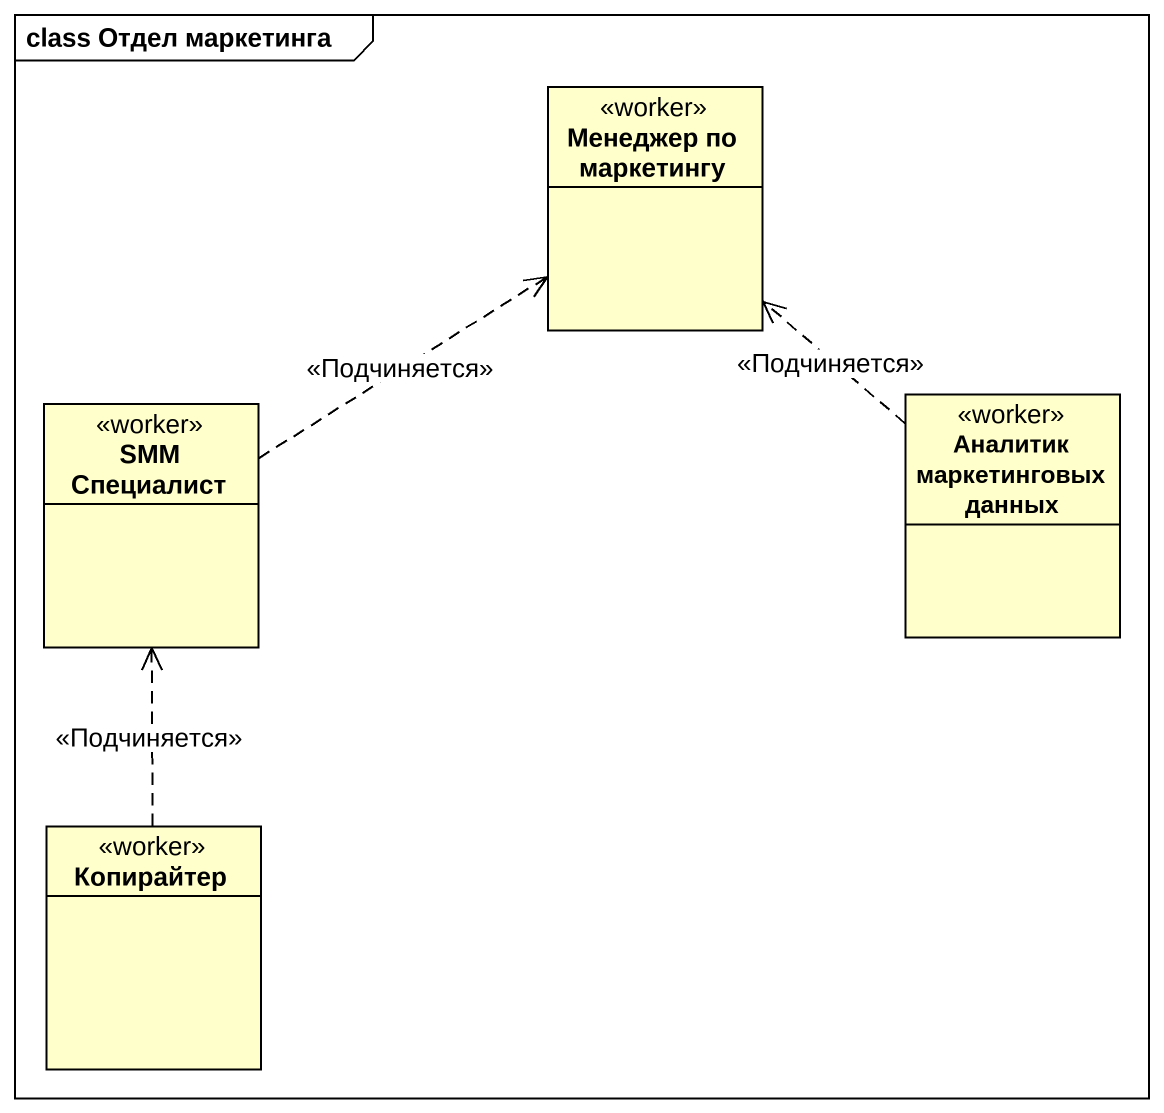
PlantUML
@startuml
mainframe class Отдел маркетинга
hide circle
hide empty members
class "Менеджер по маркетингу" as Менеджер_по_маркетингу <<worker>>
class "SMM Специалист" as SMM_Специалист <<worker>>
class "Аналитик маркетинговых данных" as Аналитик_маркетинговых <<worker>>
class Копирайтер <<worker>>
SMM_Специалист .up.> Менеджер_по_маркетингу : <<Подчиняется>>
Аналитик_маркетинговых .up.> Менеджер_по_маркетингу : <<Подчиняется>>
Копирайтер .up.> SMM_Специалист : <<Подчиняется>>
@enduml
